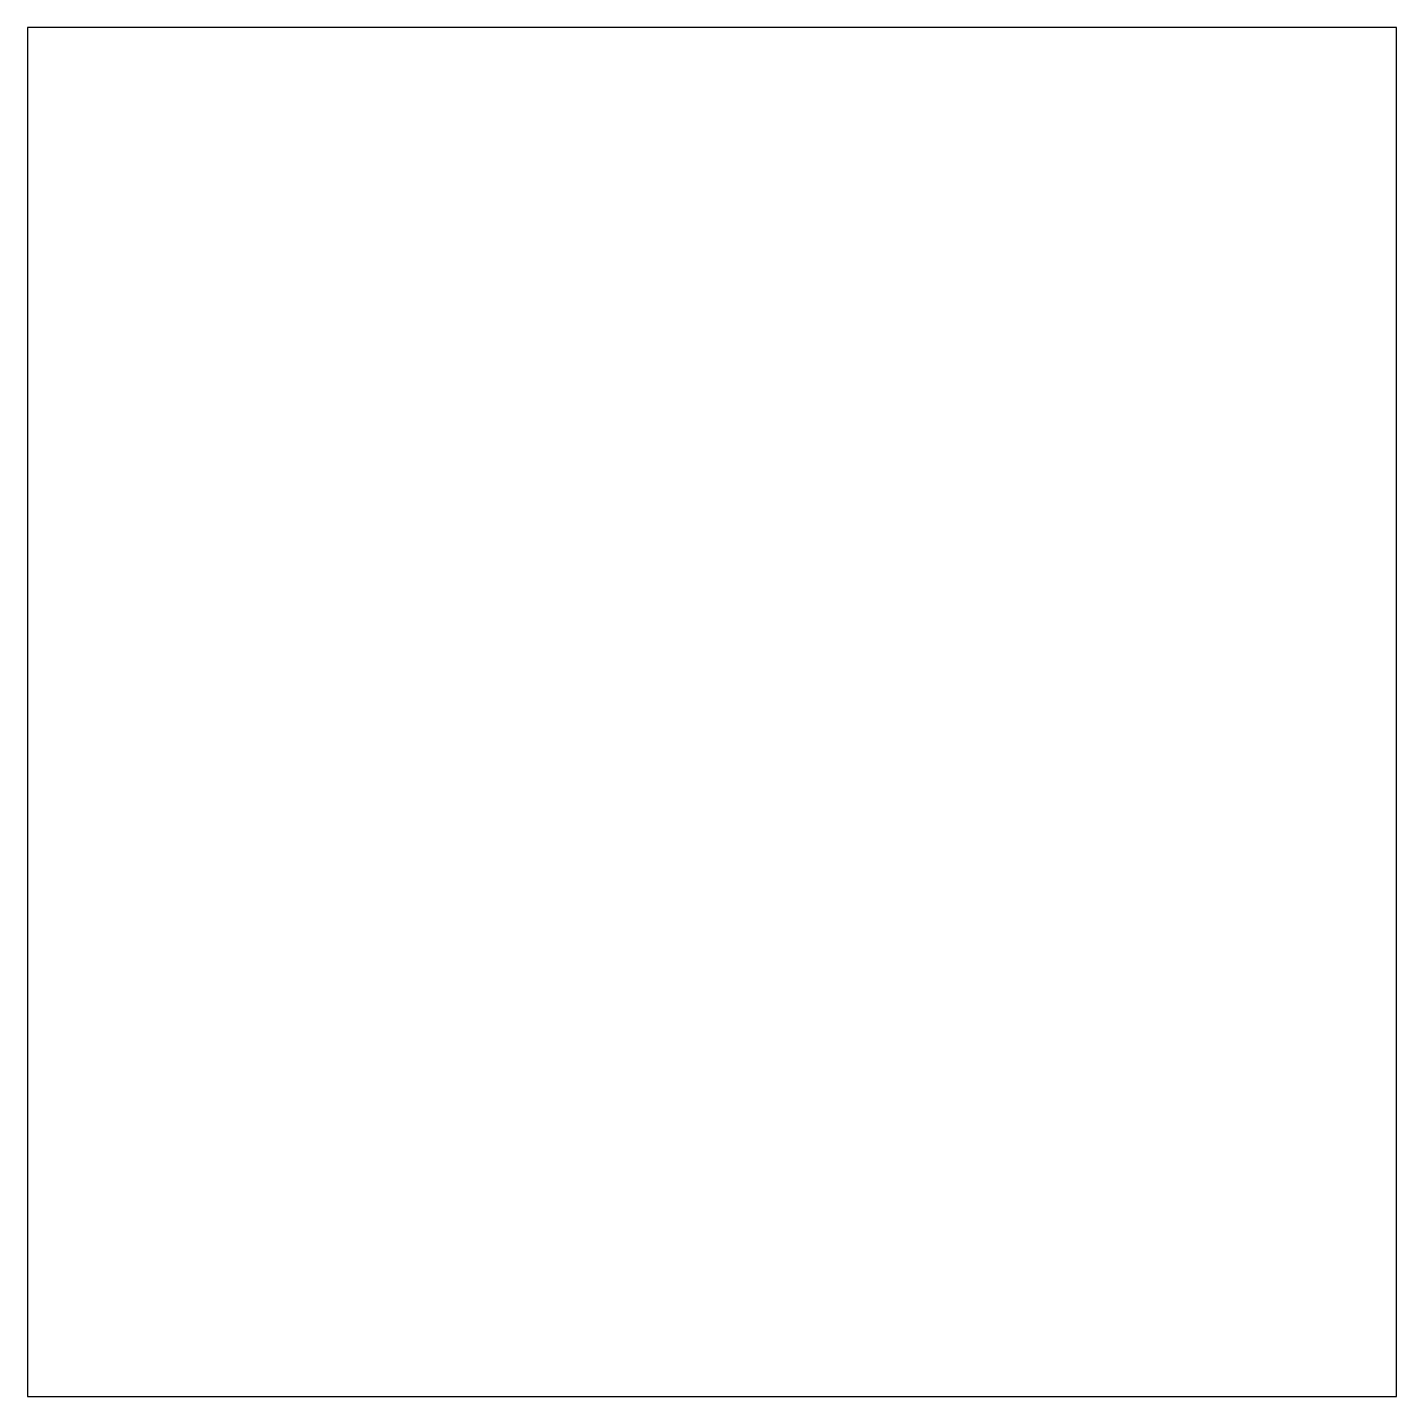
# Model space of a CAD drawing. Header units: millimetres. Extents: x 2213.85 to 2215.85, y 1819.79 to 1821.79.
import ezdxf

# ---------------------------------------------------------------- set-up
doc = ezdxf.new("R2010")
doc.units = ezdxf.units.MM
doc.layers.add('Layer1', color=1, linetype='Continuous', lineweight=30)

msp = doc.modelspace()

# ---------------------------------------------------------------- linework, layer by layer
at = {"layer": 'Layer1'}
msp.add_lwpolyline([(2213.8526, 1819.7884), (2215.8526, 1819.7884), (2215.8526, 1821.7884), (2213.8526, 1821.7884)], close=True, dxfattribs=at)

doc.saveas('drawing.dxf')
